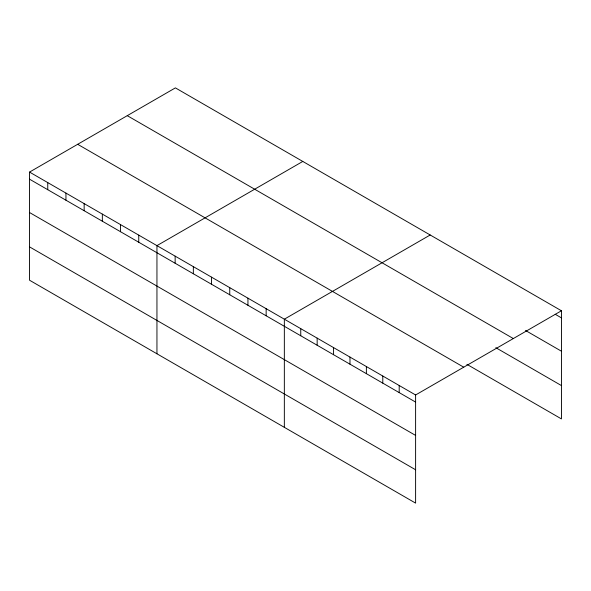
<?xml version="1.0" encoding="UTF-8"?>
<svg xmlns="http://www.w3.org/2000/svg" width="591" height="591" viewBox="0 0 591 591"><rect width="100%" height="100%" fill="white"/><g stroke="black" fill="none" stroke-linecap="round" stroke-linejoin="round"><path stroke-width="0.89" d="M29.55 172.084L415.606 394.973L415.606 503.118L29.55 280.23L29.55 172.084L175.394 87.882L561.45 310.77L561.45 418.916L466.912 364.337M302.791 161.439L156.947 245.634L156.947 353.78M430.189 234.989L284.345 319.192L284.345 427.337M415.606 394.973L561.45 310.77M555.2 314.272L561.45 317.877M525.51 330.472L561.45 351.217M127.264 115.666L513.32 338.554M495.819 347.685L561.45 385.576M77.68 144.3L463.736 367.188M29.55 179.191L415.606 402.079M29.55 212.531L415.606 435.419M29.55 246.883L415.606 469.771M399.198 385.502L399.198 392.609M382.791 376.024L382.791 383.131M366.383 366.553L366.383 373.66M349.975 357.082L349.975 364.189M333.568 347.611L333.568 354.718M317.16 338.133L317.16 345.24M300.753 328.662L300.753 335.769M266.149 308.679L266.149 315.786M247.947 298.174L247.947 305.281M229.751 287.669L229.751 294.776M211.548 277.157L211.548 284.264M193.346 266.652L193.346 273.759M175.15 256.147L175.15 263.254M138.752 235.129L138.752 242.236M120.549 224.624L120.549 231.731M102.346 214.112L102.346 221.219M84.151 203.607L84.151 210.714M65.948 193.102L65.948 200.209M47.753 182.589L47.753 189.696"/></g></svg>
